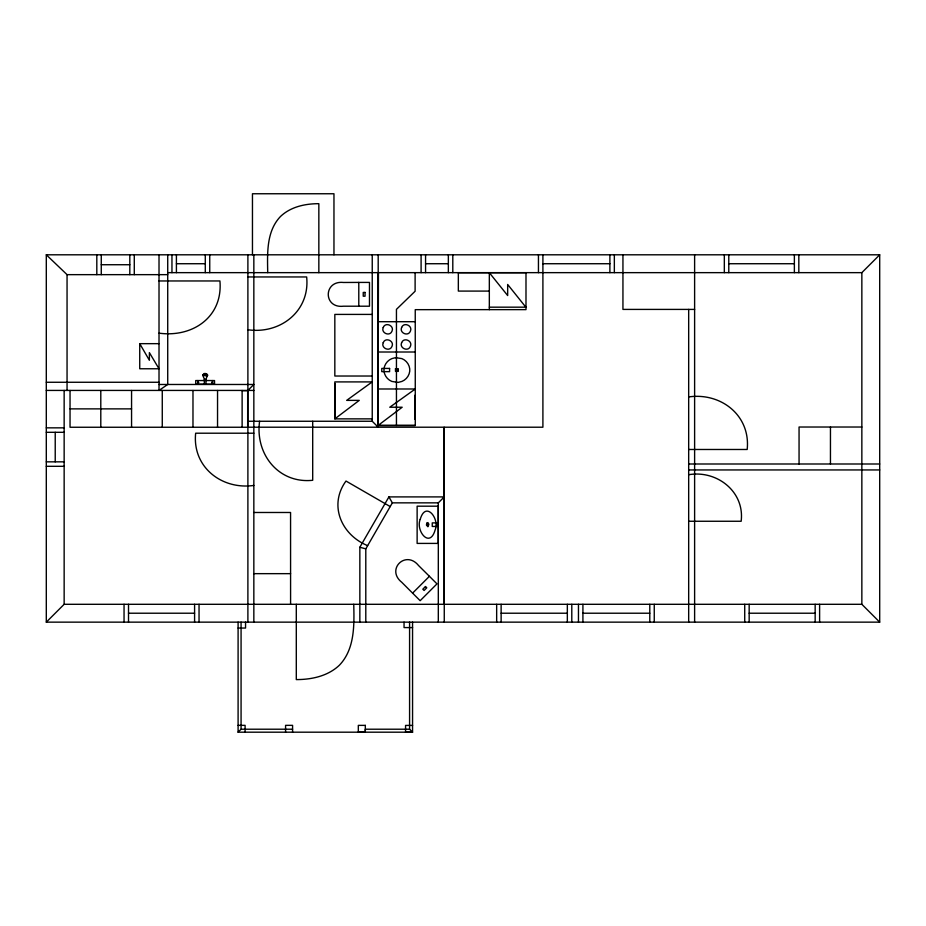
<?xml version="1.0" encoding="UTF-8"?>
<svg xmlns="http://www.w3.org/2000/svg" width="926" height="926" viewBox="0 0 926 926"><rect width="100%" height="100%" fill="white"/><g stroke="black" fill="none" stroke-linecap="round" stroke-linejoin="round"><path stroke-width="1.39" d="M489.333 291.088L458.335 291.088L458.335 272.707L525.991 272.707L525.991 309.631L415.242 309.666L415.276 425.485L378.051 425.485L378.445 272.638M359.844 622.145L359.844 547.254L388.908 496.903L444.26 496.903L444.26 622.145M365.793 622.145L365.793 548.852L392.346 502.853L388.908 496.903M247.89 390.425L253.84 384.475L159.017 384.475M46.3 622.145L64.149 604.296L861.851 604.296L879.7 622.145L879.7 254.8L46.3 254.8L46.3 622.145L879.7 622.145M392.346 502.853L438.311 502.853L444.26 496.903M409.581 622.145L409.581 729.213L412.556 732.188L238.098 732.188L241.073 729.213L241.073 622.145M412.602 593.126L429.421 576.308L436.979 583.866L420.161 600.696L401.768 582.292C385.656 569.49 405.738 549.662 418.54 565.52L429.421 576.308M167.722 272.649L861.851 272.649L879.7 254.8M334.83 418.865L359.265 400.379L346.671 400.379L372.217 381.906L334.83 381.906L334.83 418.865L372.217 418.865M378.051 425.485L402.185 407.232L389.777 407.232L415.276 388.989L378.051 388.989M358.79 282.418L343.465 282.476C323.29 280.231 323.128 308.624 343.465 306.205L369.486 306.205L369.486 282.418L358.79 282.418L358.79 306.205M176.415 263.725L205.283 263.725M425.566 263.725L448.346 263.725M542.902 263.725L609.887 263.725M728.785 263.725L794.369 263.725M101.27 264.732L129.814 264.732M46.3 254.8L67.054 274.652L167.722 274.652M247.89 276.955L306.656 276.955C310.21 311.101 280.335 334.39 247.89 329.772M159.017 280.96L219.925 280.96C223.097 317.062 192.515 337.759 159.017 333.163M489.333 307.177L525.991 307.177M694.616 309.411L622.943 309.411L622.943 254.8M372.252 314.412L334.83 314.412L334.83 376.025L372.252 376.025M415.218 321.704L378.283 321.704L378.283 352.007L415.218 352.007M139.733 343.662L149.375 360.272L149.375 352.621L159.006 368.768L139.733 368.768L139.733 343.662L159.006 343.662M204.357 379.428L205.966 379.428M204.357 380.551L195.733 380.551L195.733 384.186L214.531 384.186L214.531 380.551L205.966 380.551M46.3 382.264L159.017 382.264M46.3 390.425L253.84 390.425M242.126 390.703L247.67 390.703L247.67 427.245L70.04 427.256L70.04 390.494M688.678 396.907C720.984 392.3 750.72 415.473 747.189 449.48L688.678 449.48M70.04 408.875L131.561 408.875M247.89 421.261L372.24 421.261L378.19 427.21L378.19 254.8M415.242 425.439L378.178 425.439L378.086 272.626M861.851 427.025L799.057 427.025L799.057 463.995M247.89 427.21L542.902 427.21L542.902 254.8M46.3 427.847L64.149 427.847M46.3 432.303L64.149 432.303M253.84 433.206L195.652 433.206C192.133 467.017 221.731 490.028 253.84 485.444M46.3 461.842L64.149 461.842M688.678 463.995L879.7 463.995M46.3 466.31L64.149 466.31M688.678 469.945L879.7 469.945M688.678 474.714C716.759 469.887 744.84 491.579 741.159 521.257L688.678 521.257M253.921 512.483L290.567 512.483L290.59 604.296M253.921 573.657L290.59 573.657M128.517 613.22L194.587 613.22M501.128 613.22L567.337 613.22M582.917 613.22L649.786 613.22M749.169 613.22L815.158 613.22M412.556 627.585L404.049 627.585L404.049 622.145M238.098 628.048L245.552 628.048L245.552 622.145M238.098 725.347L245.101 725.347L245.101 732.188M412.568 725.417L405.565 725.417L405.565 732.246L412.568 732.246L412.556 622.145M241.073 729.213L292.581 729.213M409.581 729.213L365.295 729.213L365.295 732.188M359.844 547.254L365.793 548.852M390.205 506.568L345.988 481.045C328.29 505.365 341.601 535.043 367.645 545.634M489.333 272.707L507.668 295.544L507.668 284.467L525.991 307.363M444.179 496.903L444.156 427.21L444.156 604.296M861.851 272.649L861.851 604.296M830.46 427.025L830.448 463.995M819.614 604.296L819.614 622.145M815.158 604.296L815.158 622.145M798.825 254.8L798.825 272.649M794.369 254.8L794.369 272.649M749.169 604.296L749.169 622.145M744.724 604.296L744.724 622.145M728.785 254.8L728.785 272.649M724.329 254.8L724.329 272.649M694.616 254.8L694.616 622.145M688.678 309.411L688.678 622.145M654.254 604.296L654.254 622.145M649.786 604.296L649.786 622.145M614.343 254.8L614.343 272.649M609.887 254.8L609.887 272.649M582.917 604.296L582.917 622.145M578.461 604.296L578.461 622.145M571.793 604.296L571.793 622.145M567.337 604.296L567.337 622.145M538.446 254.8L538.446 272.649M501.128 604.296L501.128 622.145M496.66 604.296L496.66 622.145M489.333 272.626L489.333 309.666M452.802 254.8L452.802 272.649M448.346 254.8L448.346 272.649M438.311 502.853L438.311 622.145M425.566 254.8L425.566 272.649M421.099 254.8L421.099 272.649M415.114 272.638L415.114 291.239L396.444 309.353L396.444 425.485M415.033 395.194L415.033 419.409M372.24 254.8L372.24 421.261M353.744 604.296C354.253 625.096 354.866 649.08 339.379 665.227C327.931 676.119 311.668 679.603 296.297 679.591L296.297 604.296M335.212 383.561L335.212 417.209M333.962 254.8L333.962 193.754L252.462 193.754L252.462 254.8M318.845 272.649L318.845 203.685C305.175 203.662 290.695 206.776 280.509 216.464C266.225 231.361 267.382 253.574 267.718 272.649M312.699 421.261L312.699 480.293C278.39 483.87 254.963 453.867 259.604 421.261M292.581 732.188L292.581 725.347L285.578 725.347L285.578 732.188M253.84 254.8L253.84 622.145M247.89 254.8L247.89 622.145M242.126 390.494L242.126 427.268M238.098 622.145L238.098 732.188M217.552 390.494L217.541 427.268M212.633 380.551L212.633 384.186M209.739 254.8L209.739 272.649M205.966 384.186L205.966 379.07L207.598 375.273L207.366 374.335L205.352 373.479L203.917 373.595L202.725 375.273L204.357 379.07L204.357 384.186M205.283 254.8L205.283 272.649M199.044 604.296L199.044 622.145M197.701 380.551L197.759 384.186M194.587 604.296L194.587 622.145M192.978 390.494L192.978 427.268M176.415 254.8L176.415 272.649M171.958 254.8L171.958 272.649M167.722 254.8L167.722 384.475L159.017 390.425L159.017 254.8M162.27 390.494L162.27 427.268M134.282 254.8L134.282 274.652M131.561 390.494L131.561 427.268M129.814 254.8L129.814 274.652M128.517 604.296L128.517 622.145M124.049 604.296L124.049 622.145M101.27 254.8L101.27 274.652M100.795 390.494L100.795 427.256M96.813 254.8L96.813 274.652M67.054 274.652L67.054 390.425M64.149 390.425L64.149 604.296M55.224 432.303L55.224 461.842M420.219 519.347C415.404 530.401 429.652 549.118 435.127 529.996C439.954 518.942 425.682 500.225 420.219 519.347M383.225 327.457C380.69 332.874 389.777 336.995 391.999 331.161C394.534 325.744 385.447 321.623 383.225 327.457M383.225 342.655C380.69 348.072 389.777 352.204 391.999 346.359C394.534 340.942 385.447 336.821 383.225 342.655M401.629 327.457C399.106 332.874 408.181 336.995 410.403 331.161C412.938 325.744 403.852 321.623 401.629 327.457M401.629 342.655C399.094 348.072 408.181 352.204 410.403 346.359C412.938 340.942 403.852 336.821 401.629 342.655M426.793 523.202L426.435 525.042L427.893 526.755L428.9 524.301L427.893 522.588L426.793 523.202M427.175 523.827L427.8 525.864L428.379 524.463L427.8 523.479L427.175 523.827M396.073 369.266L396.073 370.794L397.659 370.794L397.659 369.266L396.073 369.266M395.483 368.698L395.483 371.361L398.249 371.361L398.249 368.698L395.483 368.698M202.782 375.354C212.042 377.299 205.456 372.171 202.782 375.354M425.485 586.528L422.812 589.202L424.096 590.475L426.77 587.802L425.485 586.528M211.892 382.635C210.815 381.709 213.744 382.334 211.892 382.635M197.944 382.276L198.65 382.693L197.944 382.276M395.61 357.644L391.86 358.617A12.686 12.686 0 0 0 384.001 368.826L384.001 371.233A12.698 12.698 0 0 0 391.86 381.443L398.122 382.415L401.884 381.443A12.709 12.709 0 0 0 409.743 371.233L409.743 368.826A12.698 12.698 0 0 0 401.884 358.617L395.61 357.644M365.041 292.431L363.235 292.431L363.235 296.204L365.041 296.204L365.041 292.431M389.591 368.421L381.767 368.421L381.767 371.65L389.591 371.65L389.591 368.421M438.23 506.186L417.128 506.186L417.128 543.412L438.23 543.412L438.23 506.186M437.165 522.889L432.245 522.889L432.245 526.454L437.165 526.454L437.165 522.889M365.319 725.371L358.316 725.371L358.316 732.2L365.319 732.2L365.319 725.371"/></g></svg>
